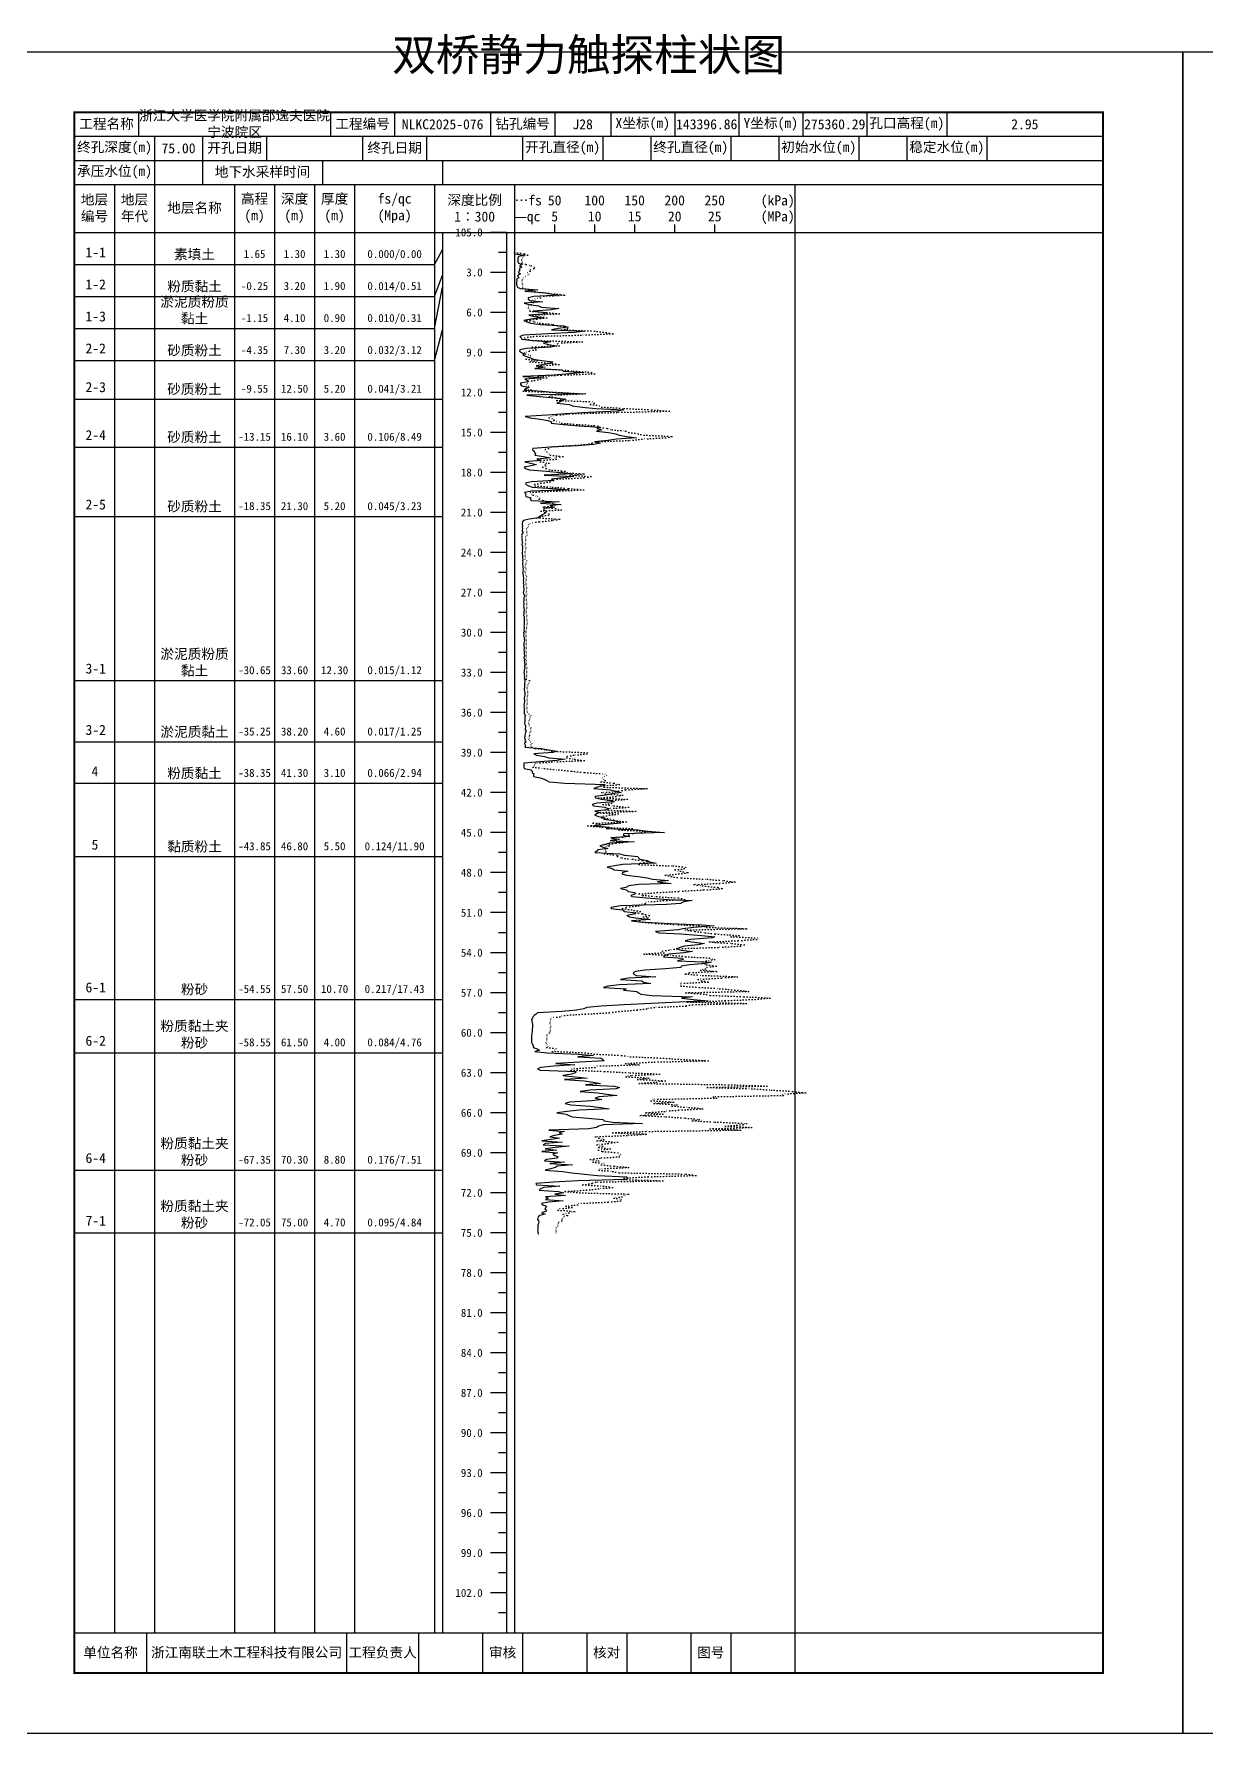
# Model space of a CAD drawing. Extents: x 297 to 65340, y 0 to 425.
# Drawn here: x 8325.9 to 8618.8, y 0 to 424.6 of the extents above; entities that cross this region are included whole.
import ezdxf
from ezdxf.enums import TextEntityAlignment as Align

# ---------------------------------------------------------------- set-up
doc = ezdxf.new("R2010")
doc.units = 0
doc.linetypes.add('DOT', pattern=[6.35, 0, -6.35])
doc.layers.add('FRAME', color=7, linetype='CONTINUOUS')
doc.layers.add('STRATUM', color=7, linetype='CONTINUOUS')
doc.styles.add('ST', font='')
doc.styles.get('ST').set_extended_font_data('SimSun')

msp = doc.modelspace()

# ---------------------------------------------------------------- linework, layer by layer
at = {"layer": 'FRAME', "color": 245, "linetype": 'Continuous'}
for points in [[(8316, 0), (8613, 0), (8613, 420), (8316, 420)], [(8613, 0), (8910, 0), (8910, 420), (8613, 420)]]:
    msp.add_lwpolyline(points, close=True, dxfattribs=at)
at = {"layer": 'FRAME', "linetype": 'Continuous', "const_width": 0.5}
msp.add_lwpolyline([(8336, 15), (8593, 15), (8593, 405), (8336, 405)], close=True, dxfattribs=at)
at = {"layer": 'FRAME', "color": 0, "linetype": 'Continuous'}
for points in [[(8352, 405), (8352, 399)], [(8400, 405), (8400, 399)], [(8416, 405), (8416, 399)], [(8440, 405), (8440, 399)], [(8456, 405), (8456, 399)], [(8470, 405), (8470, 399)], [(8486, 405), (8486, 399)], [(8502, 405), (8502, 399)], [(8518, 405), (8518, 399)], [(8534, 405), (8534, 399)], [(8554, 405), (8554, 399)], [(8593, 405), (8593, 399)], [(8336, 399), (8593, 399)], [(8356, 399), (8356, 393)], [(8368, 399), (8368, 393)], [(8384, 399), (8384, 393)], [(8408, 399), (8408, 393)], [(8424, 399), (8424, 393)], [(8448, 399), (8448, 393)], [(8468, 399), (8468, 393)], [(8480, 399), (8480, 393)], [(8500, 399), (8500, 393)], [(8512, 399), (8512, 393)], [(8532, 399), (8532, 393)], [(8544, 399), (8544, 393)], [(8564, 399), (8564, 393)], [(8593, 399), (8593, 393)], [(8336, 393), (8593, 393)], [(8356, 393), (8356, 387)], [(8368, 393), (8368, 387)], [(8398, 393), (8398, 387)], [(8428, 393), (8428, 387)], [(8336, 387), (8593, 387)], [(8346, 387), (8346, 25)], [(8356, 387), (8356, 25)], [(8376, 387), (8376, 25)], [(8386, 387), (8386, 25)], [(8396, 387), (8396, 25)], [(8406, 387), (8406, 25)], [(8426, 387), (8426, 25)], [(8446, 387), (8446, 25)], [(8516, 387), (8516, 25)], [(8336, 375), (8593, 375)], [(8428, 375), (8428, 25)], [(8444, 375), (8444, 25)], [(8456, 375), (8456, 377)], [(8466, 375), (8466, 377)], [(8476, 375), (8476, 377)], [(8486, 375), (8486, 377)], [(8496, 375), (8496, 377)], [(8336, 25), (8593, 25)], [(8354, 25), (8354, 15)], [(8404, 25), (8404, 15)], [(8422, 25), (8422, 15)], [(8438, 25), (8438, 15)], [(8448, 25), (8448, 15)], [(8464, 25), (8464, 15)], [(8474, 25), (8474, 15)], [(8490, 25), (8490, 15)], [(8500, 25), (8500, 15)], [(8516, 25), (8516, 15)]]:
    msp.add_lwpolyline(points, dxfattribs=at)
at = {"layer": 'STRATUM', "linetype": 'Continuous'}
for points in [[(8444, 375), (8440, 375)], [(8446, 374.33), (8446, 374), (8446, 373.67), (8446, 373.33), (8446, 373), (8446, 372.67), (8446, 372.33), (8446, 372), (8446, 371.67), (8446, 371.33), (8446, 371), (8446, 370.67), (8446, 370.33), (8446, 370), (8446, 369.67), (8448.62, 369.33), (8446.94, 369), (8446.8, 368.67), (8446.78, 368.33), (8446.8, 368), (8446.82, 367.67), (8446.98, 367.33), (8447.86, 367), (8447.2, 366.67), (8447.8, 366.33), (8447.12, 366), (8447.3, 365.67), (8447.06, 365.33), (8446.92, 365), (8447.42, 364.67), (8446.8, 364.33), (8446.8, 364), (8447.04, 363.67), (8446.48, 363.33), (8446.54, 363), (8446.48, 362.67), (8446.5, 362.33), (8446.5, 362), (8446.56, 361.67), (8446.7, 361.33), (8447.36, 361), (8451.8, 360.67), (8448.56, 360.33), (8453.04, 360), (8455, 359.67), (8457.1, 359.33), (8450.78, 359), (8449.36, 358.67), (8449.34, 358.33), (8449.9, 358), (8452.98, 357.67), (8448.4, 357.33), (8449.52, 357), (8451.92, 356.67), (8452.66, 356.33), (8457.08, 356), (8455.2, 355.67), (8450.6, 355.33), (8453.94, 355), (8454.08, 354.67), (8449.58, 354.33), (8450.92, 354), (8452.98, 353.67), (8450.06, 353.33), (8448.32, 353), (8449.06, 352.67), (8450.04, 352.33), (8452.48, 352), (8458.32, 351.67), (8459.34, 351.33), (8456.88, 351), (8455.2, 350.67), (8463.58, 350.33), (8460.84, 350), (8454.32, 349.67), (8448.22, 349.33), (8447.32, 349), (8447.62, 348.67), (8447.8, 348.33), (8450.62, 348), (8455.04, 347.67), (8453.18, 347.33), (8454.5, 347), (8456.34, 346.67), (8455.08, 346.33), (8448.98, 346), (8447.26, 345.67), (8447.2, 345.33), (8447.72, 345), (8448.46, 344.67), (8448.02, 344.33), (8448.96, 344), (8449.94, 343.67), (8450.7, 343.33), (8452.76, 343), (8455.58, 342.67), (8454.98, 342.33), (8453.36, 342), (8451.36, 341.67), (8453.6, 341.33), (8451.22, 341), (8457.82, 340.67), (8458.1, 340.33), (8463.28, 340), (8459.78, 339.67), (8455.72, 339.33), (8448.08, 339), (8453.34, 338.67), (8448.54, 338.33), (8449.24, 338), (8449.4, 337.67), (8447.46, 337.33), (8447.48, 337), (8447.68, 336.67), (8449.46, 336.33), (8448.92, 336), (8448.34, 335.67), (8452.86, 335.33), (8456.24, 335), (8463.76, 334.67), (8449.04, 334.33), (8452.1, 334), (8456, 333.67), (8458.82, 333.33), (8457.96, 333), (8457.34, 332.67), (8456.5, 332.33), (8459.68, 332), (8460.44, 331.67), (8462.9, 331.33), (8466.3, 331), (8473.26, 330.67), (8471.84, 330.33), (8464.36, 330), (8458.64, 329.67), (8454.14, 329.33), (8448.62, 329), (8449.9, 328.67), (8452.4, 328.33), (8454.26, 328), (8455.2, 327.67), (8455.14, 327.33), (8458.2, 327), (8462.16, 326.67), (8467.38, 326.33), (8466.5, 326), (8467.76, 325.67), (8466.48, 325.33), (8469.42, 325), (8471.3, 324.67), (8472.1, 324.33), (8474.02, 324), (8476.46, 323.67), (8471.42, 323.33), (8469.26, 323), (8465.96, 322.67), (8467.46, 322.33), (8465.7, 322), (8461.68, 321.67), (8455, 321.33), (8450.58, 321), (8450.44, 320.67), (8450.84, 320.33), (8451, 320), (8451.22, 319.67), (8451.02, 319.33), (8453.2, 319), (8454.92, 318.67), (8451.54, 318.33), (8452.62, 318), (8448.54, 317.67), (8449.94, 317.33), (8451.42, 317), (8450.1, 316.67), (8448.34, 316.33), (8448.62, 316), (8449.72, 315.67), (8454, 315.33), (8457.4, 315), (8460.5, 314.67), (8453.4, 314.33), (8460.78, 314), (8457.92, 313.67), (8455.18, 313.33), (8455.74, 313), (8450.22, 312.67), (8448.68, 312.33), (8448.84, 312), (8449.5, 311.67), (8450.34, 311.33), (8455.56, 311), (8459.56, 310.67), (8450.2, 310.33), (8448.44, 310), (8448.76, 309.67), (8448.7, 309.33), (8448.78, 309), (8450.08, 308.67), (8449.86, 308.33), (8450.16, 308), (8457.12, 307.67), (8452.42, 307.33), (8457.62, 307), (8454.82, 306.67), (8455.94, 306.33), (8453.4, 306), (8453.2, 305.67), (8453.98, 305.33), (8453.78, 305), (8453.4, 304.67), (8452.8, 304.33), (8452.38, 304), (8451.96, 303.67), (8449.62, 303.33), (8448.2, 303), (8448, 302.67), (8447.9, 302.33), (8447.9, 302), (8447.96, 301.67), (8447.86, 301.33), (8447.98, 301), (8447.84, 300.67), (8447.84, 300.33), (8448.12, 300), (8447.84, 299.67), (8447.74, 299.33), (8447.84, 299), (8447.74, 298.67), (8447.84, 298.33), (8447.82, 298), (8447.92, 297.67), (8447.9, 297.33), (8447.78, 297), (8448, 296.67), (8447.92, 296.33), (8447.92, 296), (8447.9, 295.67), (8447.96, 295.33), (8447.86, 295), (8447.88, 294.67), (8447.94, 294.33), (8447.94, 294), (8447.96, 293.67), (8448.04, 293.33), (8447.94, 293), (8448.02, 292.67), (8447.92, 292.33), (8447.94, 292), (8448.04, 291.67), (8448.02, 291.33), (8448.12, 291), (8448.04, 290.67), (8448.14, 290.33), (8447.92, 290), (8448.02, 289.67), (8448.1, 289.33), (8448.12, 289), (8448.18, 288.67), (8448.24, 288.33), (8448.1, 288), (8448.18, 287.67), (8448.14, 287.33), (8448.26, 287), (8448.22, 286.67), (8448.2, 286.33), (8448.26, 286), (8448.26, 285.67), (8448.2, 285.33), (8448.16, 285), (8448.22, 284.67), (8448.52, 284.33), (8448.34, 284), (8448.28, 283.67), (8448.28, 283.33), (8448.28, 283), (8448.24, 282.67), (8448.32, 282.33), (8448.28, 282), (8448.22, 281.67), (8448.32, 281.33), (8448.32, 281), (8448.44, 280.67), (8448.28, 280.33), (8448.3, 280), (8448.28, 279.67), (8448.24, 279.33), (8448.4, 279), (8448.4, 278.67), (8448.36, 278.33), (8448.38, 278), (8448.4, 277.67), (8448.34, 277.33), (8448.34, 277), (8448.28, 276.67), (8448.4, 276.33), (8448.38, 276), (8448.28, 275.67), (8448.42, 275.33), (8448.24, 275), (8448.28, 274.67), (8448.22, 274.33), (8448.28, 274), (8448.4, 273.67), (8448.4, 273.33), (8448.42, 273), (8448.34, 272.67), (8448.32, 272.33), (8448.32, 272), (8448.3, 271.67), (8448.4, 271.33), (8448.34, 271), (8448.3, 270.67), (8448.34, 270.33), (8448.34, 270), (8448.4, 269.67), (8448.46, 269.33), (8448.36, 269), (8448.28, 268.67), (8448.46, 268.33), (8448.36, 268), (8448.46, 267.67), (8448.46, 267.33), (8448.52, 267), (8448.48, 266.67), (8448.46, 266.33), (8448.52, 266), (8448.4, 265.67), (8448.4, 265.33), (8448.32, 265), (8448.42, 264.67), (8448.38, 264.33), (8448.42, 264), (8448.4, 263.67), (8448.46, 263.33), (8448.58, 263), (8448.54, 262.67), (8448.46, 262.33), (8448.5, 262), (8448.46, 261.67), (8448.42, 261.33), (8448.38, 261), (8448.4, 260.67), (8448.46, 260.33), (8448.54, 260), (8448.52, 259.67), (8448.52, 259.33), (8448.46, 259), (8448.4, 258.67), (8448.4, 258.33), (8448.42, 258), (8448.44, 257.67), (8448.36, 257.33), (8448.28, 257), (8448.34, 256.67), (8448.28, 256.33), (8448.42, 256), (8448.4, 255.67), (8448.4, 255.33), (8448.34, 255), (8448.4, 254.67), (8448.72, 254.33), (8448.56, 254), (8448.56, 253.67), (8448.54, 253.33), (8448.56, 253), (8448.52, 252.67), (8448.42, 252.33), (8448.52, 252), (8448.74, 251.67), (8448.74, 251.33), (8448.64, 251), (8448.6, 250.67), (8448.88, 250.33), (8448.72, 250), (8448.66, 249.67), (8448.52, 249.33), (8448.52, 249), (8448.44, 248.67), (8448.6, 248.33), (8448.52, 248), (8448.84, 247.67), (8448.5, 247.33), (8448.52, 247), (8448.74, 246.67), (8448.54, 246.33), (8452.66, 246), (8454.54, 245.67), (8456.42, 245.33), (8455.54, 245), (8450.78, 244.67), (8451.44, 244.33), (8453.5, 244), (8454.58, 243.67), (8458.62, 243.33), (8456.52, 243), (8452.28, 242.67), (8448.28, 242.33), (8448.28, 242), (8448.28, 241.67), (8448.32, 241.33), (8448.34, 241), (8450.06, 240.67), (8450.36, 240.33), (8450.38, 240), (8450.78, 239.67), (8450.7, 239.33), (8450.7, 239), (8452.38, 238.67), (8453.34, 238.33), (8454.06, 238), (8454.6, 237.67), (8458.54, 237.33), (8468.58, 237), (8468.22, 236.67), (8466.72, 236.33), (8465.78, 236), (8469.94, 235.67), (8471.38, 235.33), (8472.66, 235), (8470.38, 234.67), (8468.7, 234.33), (8466, 234), (8466.18, 233.67), (8467.7, 233.33), (8470.1, 233), (8470.86, 232.67), (8466.52, 232.33), (8465.34, 232), (8465.68, 231.67), (8468.56, 231.33), (8469.32, 231), (8469.16, 230.67), (8466.02, 230.33), (8467.32, 230), (8466.48, 229.67), (8466, 229.33), (8466.94, 229), (8468.64, 228.67), (8468.24, 228.33), (8470.84, 228), (8472.26, 227.67), (8472.54, 227.33), (8468.96, 227), (8465.74, 226.67), (8469.7, 226.33), (8468.9, 226), (8476.82, 225.67), (8479.22, 225.33), (8483.44, 225), (8473.3, 224.67), (8473.1, 224.33), (8474.76, 224), (8470, 223.67), (8471.74, 223.33), (8470.1, 223), (8475.9, 222.67), (8469.68, 222.33), (8468.52, 222), (8467.28, 221.67), (8468, 221.33), (8469.32, 221), (8466.8, 220.67), (8466.56, 220.33), (8466.04, 220), (8472.22, 219.67), (8473.48, 219.33), (8476.76, 219), (8476.92, 218.67), (8477.28, 218.33), (8479.22, 218), (8479.74, 217.67), (8481.34, 217.33), (8473.02, 217), (8470.94, 216.67), (8469.12, 216.33), (8470.4, 216), (8470.86, 215.67), (8474.28, 215.33), (8473.04, 215), (8472.76, 214.67), (8473.94, 214.33), (8476.9, 214), (8479.1, 213.67), (8480.46, 213.33), (8484.42, 213), (8481.66, 212.67), (8485.1, 212.33), (8476.96, 212), (8474.54, 211.67), (8473.78, 211.33), (8472.48, 211), (8473.98, 210.67), (8474.4, 210.33), (8476.02, 210), (8476.2, 209.67), (8475.02, 209.33), (8475.28, 209), (8478.92, 208.67), (8484.4, 208.33), (8490.4, 208), (8488.24, 207.67), (8487.42, 207.33), (8483.92, 207), (8472.46, 206.67), (8470.1, 206.33), (8470.04, 206), (8473, 205.67), (8473.4, 205.33), (8475.64, 205), (8476.18, 204.67), (8474.04, 204.33), (8474.72, 204), (8476.24, 203.67), (8479.88, 203.33), (8475.18, 203), (8477.24, 202.67), (8484.84, 202.33), (8492.82, 202), (8495.86, 201.67), (8490.74, 201.33), (8488.02, 201), (8486.94, 200.67), (8481.16, 200.33), (8482.02, 200), (8487.64, 199.67), (8492.72, 199.33), (8496.02, 199), (8495.4, 198.67), (8489.94, 198.33), (8488.62, 198), (8490.3, 197.67), (8493.44, 197.33), (8491.74, 197), (8488.48, 196.67), (8487.36, 196.33), (8486.48, 196), (8487.64, 195.67), (8490.42, 195.33), (8488.24, 195), (8484.52, 194.67), (8483.46, 194.33), (8483.22, 194), (8487.92, 193.67), (8488.12, 193.33), (8486.66, 193), (8495.18, 192.67), (8493.72, 192.33), (8489.68, 192), (8487.64, 191.67), (8487.54, 191.33), (8483.68, 191), (8478.5, 190.67), (8476.16, 190.33), (8475.64, 190), (8475.78, 189.67), (8476.38, 189.33), (8481.26, 189), (8474.34, 188.67), (8472.44, 188.33), (8477.78, 188), (8478.22, 187.67), (8480.02, 187.33), (8472.24, 187), (8469.32, 186.67), (8468.18, 186.33), (8473.9, 186), (8473.24, 185.67), (8476.56, 185.33), (8476.92, 185), (8477.52, 184.67), (8480.34, 184.33), (8490.44, 184), (8487.7, 183.67), (8490.66, 183.33), (8494.36, 183), (8487.08, 182.67), (8480.14, 182.33), (8473.4, 182), (8467.6, 181.67), (8464.04, 181.33), (8463.32, 181), (8461.44, 180.67), (8457.82, 180.33), (8451.68, 180), (8451.34, 179.67), (8450.86, 179.33), (8450.56, 179), (8450.5, 178.67), (8450.22, 178.33), (8450.28, 178), (8450.32, 177.67), (8450.48, 177.33), (8450.48, 177), (8450.5, 176.67), (8450.44, 176.33), (8450.38, 176), (8450.36, 175.67), (8450.36, 175.33), (8450.3, 175), (8450.26, 174.67), (8450.22, 174.33), (8450.18, 174), (8450.22, 173.67), (8450.18, 173.33), (8450.22, 173), (8450.22, 172.67), (8450.34, 172.33), (8450.46, 172), (8450.7, 171.67), (8450.64, 171.33), (8451.64, 171), (8452.22, 170.67), (8451.04, 170.33), (8454.1, 170), (8461.92, 169.67), (8465.72, 169.33), (8461.78, 169), (8467.66, 168.67), (8468.02, 168.33), (8468.36, 168), (8462.26, 167.67), (8456.26, 167.33), (8461, 167), (8455.82, 166.67), (8452.58, 166.33), (8451.74, 166), (8452.4, 165.67), (8461.38, 165.33), (8461.12, 165), (8460.22, 164.67), (8458.04, 164.33), (8461.12, 164), (8464.12, 163.67), (8458.44, 163.33), (8463.34, 163), (8465.64, 162.67), (8467.42, 162.33), (8463.74, 162), (8470.94, 161.67), (8472.22, 161.33), (8471.4, 161), (8464.84, 160.67), (8462.4, 160.33), (8466.74, 160), (8469.04, 159.67), (8471.64, 159.33), (8467.06, 159), (8466.12, 158.67), (8467.78, 158.33), (8465.36, 158), (8459.68, 157.67), (8458.6, 157.33), (8460.04, 157), (8464.86, 156.67), (8467.56, 156.33), (8469.58, 156), (8462.12, 155.67), (8459.16, 155.33), (8456.52, 155), (8458.88, 154.67), (8459.56, 154.33), (8460.38, 154), (8464.26, 153.67), (8468.02, 153.33), (8468.34, 153), (8470.46, 152.67), (8477.92, 152.33), (8468.22, 152), (8466.92, 151.67), (8466.46, 151.33), (8464.54, 151), (8454.58, 150.67), (8458.44, 150.33), (8457.12, 150), (8457.86, 149.67), (8455.92, 149.33), (8454.78, 149), (8457.22, 148.67), (8455.1, 148.33), (8452.82, 148), (8457.9, 147.67), (8453.72, 147.33), (8453.12, 147), (8459.66, 146.67), (8456.2, 146.33), (8453.64, 146), (8456.58, 145.67), (8452.78, 145.33), (8456.74, 145), (8455.58, 144.67), (8456.04, 144.33), (8456.88, 144), (8456.52, 143.67), (8453.94, 143.33), (8453.5, 143), (8458.44, 142.67), (8454.76, 142.33), (8460.48, 142), (8456.62, 141.67), (8456.24, 141.33), (8454.98, 141), (8453.64, 140.67), (8458.02, 140.33), (8460.3, 140), (8463.42, 139.67), (8466.7, 139.33), (8473.92, 139), (8474.34, 138.67), (8473.84, 138.33), (8461.8, 138), (8455.72, 137.67), (8451.26, 137.33), (8451.46, 137), (8457.3, 136.67), (8453.28, 136.33), (8452.46, 136), (8452.14, 135.67), (8456.98, 135.33), (8458.28, 135), (8456, 134.67), (8458.72, 134.33), (8453.72, 134), (8454.36, 133.67), (8453.72, 133.33), (8458.12, 133), (8454.42, 132.67), (8452.74, 132.33), (8452.94, 132), (8453.94, 131.67), (8453.76, 131.33), (8453.56, 131), (8453.98, 130.67), (8453.68, 130.33), (8452.74, 130), (8453.62, 129.67), (8452.3, 129.33), (8451.88, 129), (8451.8, 128.67), (8451.74, 128.33), (8451.92, 128), (8452.04, 127.67), (8451.96, 127.33), (8451.82, 127), (8451.82, 126.67), (8451.8, 126.33), (8451.8, 126), (8451.74, 125.67), (8451.76, 125.33), (8451.8, 125), (8451.94, 124.67)], [(8426, 367), (8428, 370.67)], [(8444, 370), (8442, 370)], [(8336, 367), (8346, 367)], [(8346, 367), (8356, 367)], [(8356, 367), (8376, 367)], [(8376, 367), (8386, 367)], [(8386, 367), (8396, 367)], [(8396, 367), (8406, 367)], [(8406, 367), (8426, 367)], [(8426, 359), (8428, 364.33)], [(8426, 351), (8428, 361.33)], [(8444, 365), (8440, 365)], [(8336, 359), (8346, 359)], [(8346, 359), (8356, 359)], [(8356, 359), (8376, 359)], [(8376, 359), (8386, 359)], [(8386, 359), (8396, 359)], [(8396, 359), (8406, 359)], [(8406, 359), (8426, 359)], [(8444, 360), (8442, 360)], [(8444, 355), (8440, 355)], [(8336, 351), (8346, 351)], [(8346, 351), (8356, 351)], [(8356, 351), (8376, 351)], [(8376, 351), (8386, 351)], [(8386, 351), (8396, 351)], [(8396, 351), (8406, 351)], [(8406, 351), (8426, 351)], [(8426, 343), (8428, 350.67)], [(8444, 350), (8442, 350)], [(8444, 345), (8440, 345)], [(8336, 343), (8346, 343)], [(8346, 343), (8356, 343)], [(8356, 343), (8376, 343)], [(8376, 343), (8386, 343)], [(8386, 343), (8396, 343)], [(8396, 343), (8406, 343)], [(8406, 343), (8426, 343)], [(8444, 340), (8442, 340)], [(8336, 333.33), (8346, 333.33)], [(8346, 333.33), (8356, 333.33)], [(8356, 333.33), (8376, 333.33)], [(8376, 333.33), (8386, 333.33)], [(8386, 333.33), (8396, 333.33)], [(8396, 333.33), (8406, 333.33)], [(8406, 333.33), (8426, 333.33)], [(8426, 333.33), (8428, 333.33)], [(8444, 335), (8440, 335)], [(8444, 330), (8442, 330)], [(8444, 325), (8440, 325)], [(8336, 321.33), (8346, 321.33)], [(8346, 321.33), (8356, 321.33)], [(8356, 321.33), (8376, 321.33)], [(8376, 321.33), (8386, 321.33)], [(8386, 321.33), (8396, 321.33)], [(8396, 321.33), (8406, 321.33)], [(8406, 321.33), (8426, 321.33)], [(8426, 321.33), (8428, 321.33)], [(8444, 320), (8442, 320)], [(8444, 315), (8440, 315)], [(8444, 310), (8442, 310)], [(8336, 304), (8346, 304)], [(8346, 304), (8356, 304)], [(8356, 304), (8376, 304)], [(8376, 304), (8386, 304)], [(8386, 304), (8396, 304)], [(8396, 304), (8406, 304)], [(8406, 304), (8426, 304)], [(8426, 304), (8428, 304)], [(8444, 305), (8440, 305)], [(8444, 300), (8442, 300)], [(8444, 295), (8440, 295)], [(8444, 290), (8442, 290)], [(8444, 285), (8440, 285)], [(8444, 280), (8442, 280)], [(8444, 275), (8440, 275)], [(8444, 270), (8442, 270)], [(8444, 265), (8440, 265)], [(8336, 263), (8346, 263)], [(8346, 263), (8356, 263)], [(8356, 263), (8376, 263)], [(8376, 263), (8386, 263)], [(8386, 263), (8396, 263)], [(8396, 263), (8406, 263)], [(8406, 263), (8426, 263)], [(8426, 263), (8428, 263)], [(8444, 260), (8442, 260)], [(8444, 255), (8440, 255)], [(8336, 247.67), (8346, 247.67)], [(8346, 247.67), (8356, 247.67)], [(8356, 247.67), (8376, 247.67)], [(8376, 247.67), (8386, 247.67)], [(8386, 247.67), (8396, 247.67)], [(8396, 247.67), (8406, 247.67)], [(8406, 247.67), (8426, 247.67)], [(8426, 247.67), (8428, 247.67)], [(8444, 250), (8442, 250)], [(8444, 245), (8440, 245)], [(8444, 240), (8442, 240)], [(8336, 237.33), (8346, 237.33)], [(8346, 237.33), (8356, 237.33)], [(8356, 237.33), (8376, 237.33)], [(8376, 237.33), (8386, 237.33)], [(8386, 237.33), (8396, 237.33)], [(8396, 237.33), (8406, 237.33)], [(8406, 237.33), (8426, 237.33)], [(8426, 237.33), (8428, 237.33)], [(8444, 235), (8440, 235)], [(8444, 230), (8442, 230)], [(8444, 225), (8440, 225)], [(8336, 219), (8346, 219)], [(8346, 219), (8356, 219)], [(8356, 219), (8376, 219)], [(8376, 219), (8386, 219)], [(8386, 219), (8396, 219)], [(8396, 219), (8406, 219)], [(8406, 219), (8426, 219)], [(8426, 219), (8428, 219)], [(8444, 220), (8442, 220)], [(8444, 215), (8440, 215)], [(8444, 210), (8442, 210)], [(8444, 205), (8440, 205)], [(8444, 200), (8442, 200)], [(8444, 195), (8440, 195)], [(8444, 190), (8442, 190)], [(8336, 183.33), (8346, 183.33)], [(8346, 183.33), (8356, 183.33)], [(8356, 183.33), (8376, 183.33)], [(8376, 183.33), (8386, 183.33)], [(8386, 183.33), (8396, 183.33)], [(8396, 183.33), (8406, 183.33)], [(8406, 183.33), (8426, 183.33)], [(8426, 183.33), (8428, 183.33)], [(8444, 185), (8440, 185)], [(8444, 180), (8442, 180)], [(8444, 175), (8440, 175)], [(8336, 170), (8346, 170)], [(8346, 170), (8356, 170)], [(8356, 170), (8376, 170)], [(8376, 170), (8386, 170)], [(8386, 170), (8396, 170)], [(8396, 170), (8406, 170)], [(8406, 170), (8426, 170)], [(8426, 170), (8428, 170)], [(8444, 170), (8442, 170)], [(8444, 165), (8440, 165)], [(8444, 160), (8442, 160)], [(8444, 155), (8440, 155)], [(8444, 150), (8442, 150)], [(8444, 145), (8440, 145)], [(8336, 140.67), (8346, 140.67)], [(8346, 140.67), (8356, 140.67)], [(8356, 140.67), (8376, 140.67)], [(8376, 140.67), (8386, 140.67)], [(8386, 140.67), (8396, 140.67)], [(8396, 140.67), (8406, 140.67)], [(8406, 140.67), (8426, 140.67)], [(8426, 140.67), (8428, 140.67)], [(8444, 140), (8442, 140)], [(8444, 135), (8440, 135)], [(8444, 130), (8442, 130)], [(8336, 125), (8346, 125)], [(8346, 125), (8356, 125)], [(8356, 125), (8376, 125)], [(8376, 125), (8386, 125)], [(8386, 125), (8396, 125)], [(8396, 125), (8406, 125)], [(8406, 125), (8426, 125)], [(8426, 125), (8428, 125)], [(8444, 125), (8440, 125)], [(8444, 120), (8442, 120)], [(8444, 115), (8440, 115)], [(8444, 110), (8442, 110)], [(8444, 105), (8440, 105)], [(8444, 100), (8442, 100)], [(8444, 95), (8440, 95)], [(8444, 90), (8442, 90)], [(8444, 85), (8440, 85)], [(8444, 80), (8442, 80)], [(8444, 75), (8440, 75)], [(8444, 70), (8442, 70)], [(8444, 65), (8440, 65)], [(8444, 60), (8442, 60)], [(8444, 55), (8440, 55)], [(8444, 50), (8442, 50)], [(8444, 45), (8440, 45)], [(8444, 40), (8442, 40)], [(8444, 35), (8440, 35)], [(8444, 30), (8442, 30)]]:
    msp.add_lwpolyline(points, dxfattribs=at)
at = {"layer": 'STRATUM', "linetype": 'DOT', "ltscale": 0.1}
msp.add_lwpolyline([(8446, 374.33), (8446, 374), (8446, 373.67), (8446, 373.33), (8446, 373), (8446, 372.67), (8446, 372.33), (8446, 372), (8446, 371.67), (8446, 371.33), (8446, 371), (8446, 370.67), (8446, 370.33), (8446, 370), (8448.5, 369.67), (8449.24, 369.33), (8448.06, 369), (8448, 368.67), (8447.74, 368.33), (8447.68, 368), (8447.96, 367.67), (8447.8, 367.33), (8448.9, 367), (8450.1, 366.67), (8451.02, 366.33), (8450.78, 366), (8449.8, 365.67), (8449.84, 365.33), (8449.18, 365), (8449.66, 364.67), (8449.4, 364.33), (8448.8, 364), (8448.16, 363.67), (8447.88, 363.33), (8447.8, 363), (8447.78, 362.67), (8447.86, 362.33), (8447.94, 362), (8447.92, 361.67), (8447.96, 361.33), (8448, 361), (8451.04, 360.67), (8450.28, 360.33), (8452.26, 360), (8455.92, 359.67), (8458.44, 359.33), (8452.04, 359), (8452.46, 358.67), (8451.12, 358.33), (8450.66, 358), (8450.12, 357.67), (8450.7, 357.33), (8450.16, 357), (8449.48, 356.67), (8449.42, 356.33), (8449.34, 356), (8449.68, 355.67), (8449.84, 355.33), (8453.34, 355), (8457.16, 354.67), (8449.86, 354.33), (8451.72, 354), (8453.94, 353.67), (8451.42, 353.33), (8449.08, 353), (8450.92, 352.67), (8452.3, 352.33), (8455.6, 352), (8456.72, 351.67), (8458.44, 351.33), (8459.24, 351), (8457.68, 350.67), (8465.92, 350.33), (8468.88, 350), (8470.5, 349.67), (8462.58, 349.33), (8450.74, 349), (8448.48, 348.67), (8448.7, 348.33), (8450.52, 348), (8462.9, 347.67), (8456.6, 347.33), (8456.62, 347), (8457.16, 346.67), (8450.36, 346.33), (8451.14, 346), (8451.32, 345.67), (8449.64, 345.33), (8448.48, 345), (8448.68, 344.67), (8449.9, 344.33), (8450, 344), (8449.38, 343.67), (8448.86, 343.33), (8451.6, 343), (8449.84, 342.67), (8454.76, 342.33), (8457.04, 342), (8452.72, 341.67), (8452.04, 341.33), (8451.22, 341), (8457.22, 340.67), (8460.74, 340.33), (8465.22, 340), (8465.98, 339.67), (8457.5, 339.33), (8451.84, 339), (8453.92, 338.67), (8452.5, 338.33), (8451, 338), (8449.26, 337.67), (8449.18, 337.33), (8448.86, 337), (8449.42, 336.67), (8449.46, 336.33), (8448.76, 336), (8450.08, 335.67), (8448.18, 335.33), (8457.04, 335), (8462.8, 334.67), (8455.08, 334.33), (8454.68, 334), (8456.48, 333.67), (8458.24, 333.33), (8456.56, 333), (8465.4, 332.67), (8465.84, 332.33), (8464.98, 332), (8467.18, 331.67), (8467.8, 331.33), (8473.4, 331), (8480.28, 330.67), (8484.58, 330.33), (8471.54, 330), (8459.66, 329.67), (8456.38, 329.33), (8455.14, 329), (8454.62, 328.67), (8455.86, 328.33), (8455.76, 328), (8457.14, 327.67), (8457.78, 327.33), (8461.5, 327), (8467.02, 326.67), (8466.66, 326.33), (8469.18, 326), (8470.36, 325.67), (8473.76, 325.33), (8474.54, 325), (8476.84, 324.67), (8478.34, 324.33), (8485.24, 324), (8483.66, 323.67), (8477.8, 323.33), (8474.48, 323), (8466.18, 322.67), (8465.3, 322.33), (8464.12, 322), (8458.84, 321.67), (8453.96, 321.33), (8454.44, 321), (8453.58, 320.67), (8454.04, 320.33), (8454.02, 320), (8454.6, 319.67), (8454.96, 319.33), (8458.02, 319), (8456.06, 318.67), (8456.34, 318.33), (8451.98, 318), (8452.46, 317.67), (8454.54, 317.33), (8453.56, 317), (8453.74, 316.67), (8453.04, 316.33), (8453.86, 316), (8454.68, 315.67), (8458.56, 315.33), (8456.96, 315), (8463.26, 314.67), (8459.9, 314.33), (8465, 314), (8463.24, 313.67), (8455.82, 313.33), (8455.72, 313), (8454.82, 312.67), (8452.54, 312.33), (8450.86, 312), (8451.16, 311.67), (8455.44, 311.33), (8459.52, 311), (8463.18, 310.67), (8455.8, 310.33), (8449.84, 310), (8450.2, 309.67), (8450.6, 309.33), (8451.74, 309), (8452.18, 308.67), (8452.16, 308.33), (8453.1, 308), (8454.96, 307.67), (8455.42, 307.33), (8455.58, 307), (8455.04, 306.67), (8453.22, 306.33), (8456.24, 306), (8457.66, 305.67), (8452.64, 305.33), (8453.74, 305), (8454.7, 304.67), (8454.44, 304.33), (8452.14, 304), (8451.66, 303.67), (8457.2, 303.33), (8455.26, 303), (8452.02, 302.67), (8449.88, 302.33), (8449.44, 302), (8449.44, 301.67), (8449.24, 301.33), (8449, 301), (8448.9, 300.67), (8449.04, 300.33), (8448.96, 300), (8449.04, 299.67), (8449.08, 299.33), (8448.76, 299), (8448.7, 298.67), (8448.76, 298.33), (8448.72, 298), (8448.7, 297.67), (8448.62, 297.33), (8448.78, 297), (8448.6, 296.67), (8448.8, 296.33), (8448.82, 296), (8448.78, 295.67), (8448.56, 295.33), (8448.54, 295), (8448.52, 294.67), (8448.52, 294.33), (8448.54, 294), (8448.62, 293.67), (8448.56, 293.33), (8449.1, 293), (8448.86, 292.67), (8448.8, 292.33), (8448.7, 292), (8448.62, 291.67), (8448.52, 291.33), (8448.76, 291), (8448.86, 290.67), (8448.58, 290.33), (8448.52, 290), (8448.66, 289.67), (8448.8, 289.33), (8448.98, 289), (8448.9, 288.67), (8448.86, 288.33), (8448.78, 288), (8448.72, 287.67), (8448.76, 287.33), (8448.78, 287), (8448.84, 286.67), (8448.92, 286.33), (8448.94, 286), (8448.92, 285.67), (8448.9, 285.33), (8448.8, 285), (8449.04, 284.67), (8448.92, 284.33), (8448.8, 284), (8448.9, 283.67), (8448.9, 283.33), (8448.88, 283), (8448.92, 282.67), (8448.94, 282.33), (8448.94, 282), (8449, 281.67), (8449.02, 281.33), (8449, 281), (8448.86, 280.67), (8448.9, 280.33), (8448.86, 280), (8448.86, 279.67), (8449.04, 279.33), (8449.02, 279), (8448.92, 278.67), (8448.92, 278.33), (8449.08, 278), (8449.14, 277.67), (8449.14, 277.33), (8449.08, 277), (8448.96, 276.67), (8449, 276.33), (8448.94, 276), (8448.86, 275.67), (8448.8, 275.33), (8448.76, 275), (8448.76, 274.67), (8448.76, 274.33), (8448.76, 274), (8448.76, 273.67), (8448.76, 273.33), (8448.92, 273), (8448.9, 272.67), (8448.9, 272.33), (8448.86, 272), (8448.82, 271.67), (8448.86, 271.33), (8448.88, 271), (8448.82, 270.67), (8448.78, 270.33), (8448.92, 270), (8448.9, 269.67), (8448.82, 269.33), (8448.8, 269), (8448.9, 268.67), (8448.72, 268.33), (8448.86, 268), (8448.9, 267.67), (8448.88, 267.33), (8448.86, 267), (8448.8, 266.67), (8449.02, 266.33), (8449, 266), (8448.98, 265.67), (8448.94, 265.33), (8448.94, 265), (8449, 264.67), (8448.94, 264.33), (8448.92, 264), (8448.94, 263.67), (8448.86, 263.33), (8449.8, 263), (8449.7, 262.67), (8449.54, 262.33), (8449.34, 262), (8449.28, 261.67), (8449.06, 261.33), (8449.04, 261), (8449.14, 260.67), (8449.22, 260.33), (8449.24, 260), (8449.24, 259.67), (8449.18, 259.33), (8449.22, 259), (8449.02, 258.67), (8449.04, 258.33), (8449.06, 258), (8449.2, 257.67), (8449.04, 257.33), (8449.08, 257), (8449, 256.67), (8449.02, 256.33), (8449.04, 256), (8449.04, 255.67), (8449.04, 255.33), (8449.14, 255), (8449.5, 254.67), (8450.08, 254.33), (8449.82, 254), (8449.8, 253.67), (8449.8, 253.33), (8449.56, 253), (8449.48, 252.67), (8449.46, 252.33), (8449.54, 252), (8449.66, 251.67), (8450.02, 251.33), (8449.98, 251), (8450.04, 250.67), (8449.98, 250.33), (8449.8, 250), (8449.74, 249.67), (8449.7, 249.33), (8449.66, 249), (8449.62, 248.67), (8449.5, 248.33), (8449.72, 248), (8449.98, 247.67), (8450.32, 247.33), (8450.08, 247), (8449.88, 246.67), (8450.28, 246.33), (8451.24, 246), (8453.92, 245.67), (8455.26, 245.33), (8464.14, 245), (8464.04, 244.67), (8460.74, 244.33), (8458.94, 244), (8459.04, 243.67), (8461.04, 243.33), (8463.34, 243), (8455.32, 242.67), (8451.18, 242.33), (8451.02, 242), (8450.94, 241.67), (8450.6, 241.33), (8453.5, 241), (8457.06, 240.67), (8460.26, 240.33), (8463.56, 240), (8468.52, 239.67), (8469.04, 239.33), (8468.46, 239), (8467.86, 238.67), (8468.2, 238.33), (8468.6, 238), (8467.62, 237.67), (8470.88, 237.33), (8472.12, 237), (8467.46, 236.67), (8468.44, 236.33), (8479.06, 236), (8473.58, 235.67), (8471.88, 235.33), (8467.8, 235), (8468.74, 234.67), (8472.92, 234.33), (8471.3, 234), (8466.94, 233.67), (8474.14, 233.33), (8469.28, 233), (8469.82, 232.67), (8470.22, 232.33), (8468.12, 232), (8470.86, 231.67), (8474.42, 231.33), (8469.54, 231), (8468.74, 230.67), (8476.24, 230.33), (8466.8, 230), (8471.88, 229.67), (8469.7, 229.33), (8467.84, 229), (8467.78, 228.67), (8470.7, 228.33), (8470.88, 228), (8473.84, 227.67), (8465.66, 227.33), (8468.12, 227), (8464.32, 226.67), (8468.74, 226.33), (8475.4, 226), (8472.12, 225.67), (8479.22, 225.33), (8477.7, 225), (8474.38, 224.67), (8474.52, 224.33), (8473.66, 224), (8471.56, 223.67), (8472.04, 223.33), (8470.06, 223), (8473.7, 222.67), (8471.2, 222.33), (8468.54, 222), (8469.6, 221.67), (8468.22, 221.33), (8468.64, 221), (8468.7, 220.67), (8468.7, 220.33), (8468.88, 220), (8468.46, 219.67), (8471.68, 219.33), (8471.68, 219), (8472.86, 218.67), (8475.5, 218.33), (8478.06, 218), (8479.02, 217.67), (8477.16, 217.33), (8477.14, 217), (8485.64, 216.67), (8488.82, 216.33), (8488.4, 216), (8486.08, 215.67), (8487.42, 215.33), (8489.26, 215), (8487.02, 214.67), (8483.72, 214.33), (8485.16, 214), (8487.82, 213.67), (8494.18, 213.33), (8498.36, 213), (8501.02, 212.67), (8497.16, 212.33), (8490.88, 212), (8492.98, 211.67), (8496.86, 211.33), (8497.88, 211), (8493.14, 210.67), (8486.86, 210.33), (8481.62, 210), (8477.12, 209.67), (8478.08, 209.33), (8481.54, 209), (8486.94, 208.67), (8488.46, 208.33), (8483.14, 208), (8478.88, 207.67), (8478.58, 207.33), (8477.36, 207), (8476.98, 206.67), (8473.84, 206.33), (8472.96, 206), (8475.16, 205.67), (8477.4, 205.33), (8476.2, 205), (8478, 204.67), (8479.6, 204.33), (8478.16, 204), (8479.28, 203.67), (8478.26, 203.33), (8477.14, 203), (8477.34, 202.67), (8481.3, 202.33), (8486.94, 202), (8492.04, 201.67), (8494.02, 201.33), (8503.94, 201), (8488.68, 200.67), (8491.1, 200.33), (8493.68, 200), (8496.22, 199.67), (8502.04, 199.33), (8500.08, 199), (8506.74, 198.67), (8506.46, 198.33), (8501.76, 198), (8494.7, 197.67), (8500.36, 197.33), (8503.32, 197), (8502.4, 196.67), (8496.78, 196.33), (8486.56, 196), (8484.52, 195.67), (8482.78, 195.33), (8483.3, 195), (8478.34, 194.67), (8485.64, 194.33), (8488.78, 194), (8494.72, 193.67), (8495.96, 193.33), (8493.9, 193), (8493.02, 192.67), (8492.86, 192.33), (8494, 192), (8496.36, 191.67), (8494.04, 191.33), (8493.66, 191), (8492.52, 190.67), (8496.46, 190.33), (8489.6, 190), (8488.7, 189.67), (8493.02, 189.33), (8501.62, 189), (8497.58, 188.67), (8491.86, 188.33), (8492.7, 188), (8494.32, 187.67), (8487.36, 187.33), (8487.54, 187), (8487.58, 186.67), (8492.18, 186.33), (8497.28, 186), (8501.04, 185.67), (8504.4, 185.33), (8488.74, 185), (8493.26, 184.67), (8494.98, 184.33), (8503.36, 184), (8509.8, 183.67), (8506.08, 183.33), (8498.54, 183), (8489.26, 182.67), (8503.88, 182.33), (8490.44, 182), (8488.74, 181.67), (8480.86, 181.33), (8478.94, 181), (8476.52, 180.67), (8472, 180.33), (8469.58, 180), (8463.6, 179.67), (8458.42, 179.33), (8457.26, 179), (8455.1, 178.67), (8454.92, 178.33), (8454.84, 178), (8454.82, 177.67), (8454.82, 177.33), (8454.86, 177), (8455.04, 176.67), (8454.92, 176.33), (8454.86, 176), (8454.86, 175.67), (8454.82, 175.33), (8454.72, 175), (8454.06, 174.67), (8454.06, 174.33), (8454.06, 174), (8454.02, 173.67), (8453.98, 173.33), (8453.98, 173), (8453.82, 172.67), (8453.84, 172.33), (8454.04, 172), (8454.32, 171.67), (8454.06, 171.33), (8456.38, 171), (8455.96, 170.67), (8455.44, 170.33), (8463.66, 170), (8465.9, 169.67), (8472.82, 169.33), (8474.98, 169), (8482.46, 168.67), (8487.6, 168.33), (8494.38, 168), (8480.98, 167.67), (8473.78, 167.33), (8477.02, 167), (8466.66, 166.67), (8466.06, 166.33), (8460.34, 166), (8460.12, 165.67), (8468.56, 165.33), (8474.86, 165), (8482.18, 164.67), (8475.04, 164.33), (8473.88, 164), (8479.46, 163.67), (8476.82, 163.33), (8483.62, 163), (8481.48, 162.67), (8477.24, 162.33), (8499.52, 162), (8509.02, 161.67), (8494.22, 161.33), (8505.24, 161), (8510.16, 160.67), (8515.54, 160.33), (8518.72, 160), (8512.94, 159.67), (8513.14, 159.33), (8495.72, 159), (8496.48, 158.67), (8480.62, 158.33), (8480.12, 158), (8485.72, 157.67), (8480.86, 157.33), (8486.56, 157), (8485.36, 156.67), (8489.58, 156.33), (8492.98, 156), (8486.94, 155.67), (8483.48, 155.33), (8478.78, 155), (8483.04, 154.67), (8477.44, 154.33), (8483.88, 154), (8488.7, 153.67), (8492.1, 153.33), (8490.44, 153), (8496.08, 152.67), (8503.96, 152.33), (8503.02, 152), (8498.68, 151.67), (8505.18, 151.33), (8494.86, 151), (8502.48, 150.67), (8478.72, 150.33), (8470.54, 150), (8478.9, 149.67), (8474.02, 149.33), (8466.18, 149), (8467.06, 148.67), (8468.3, 148.33), (8466.66, 148), (8471.68, 147.67), (8469.32, 147.33), (8466.6, 147), (8467.96, 146.67), (8467.06, 146.33), (8469.88, 146), (8466.96, 145.67), (8468, 145.33), (8471.94, 145), (8472.54, 144.67), (8472.24, 144.33), (8472.16, 144), (8467.32, 143.67), (8464.92, 143.33), (8466.96, 143), (8465.58, 142.67), (8468.36, 142.33), (8467.74, 142), (8470.98, 141.67), (8474.46, 141.33), (8467.36, 141), (8467.1, 140.67), (8470.52, 140.33), (8472.24, 140), (8488.88, 139.67), (8491.28, 139.33), (8479.28, 139), (8473.34, 138.67), (8472.58, 138.33), (8483, 138), (8466.28, 137.67), (8465.28, 137.33), (8463.08, 137), (8468.18, 136.67), (8470.44, 136.33), (8466.94, 136), (8463.92, 135.67), (8458.6, 135.33), (8462.3, 135), (8474.42, 134.67), (8473.38, 134.33), (8472.82, 134), (8470.84, 133.67), (8472.68, 133.33), (8472.46, 133), (8469.28, 132.67), (8462.06, 132.33), (8461.72, 132), (8458.86, 131.67), (8460.3, 131.33), (8457.3, 131), (8456.9, 130.67), (8460.96, 130.33), (8459.58, 130), (8458.18, 129.67), (8459.24, 129.33), (8458.28, 129), (8457.9, 128.67), (8457.76, 128.33), (8457.8, 128), (8456.96, 127.67), (8456.9, 127.33), (8456.78, 127), (8456.76, 126.67), (8456.4, 126.33), (8456.28, 126), (8456.32, 125.67), (8456.32, 125.33), (8456.4, 125), (8456.4, 124.67)], dxfattribs=at)

# ---------------------------------------------------------------- texts
at = {"layer": 'FRAME', "style": 'ST'}
msp.add_text('双桥静力触探柱状图', height=8, dxfattribs=at).set_placement((8464.5, 413), align=Align.BOTTOM_CENTER)
for s, p in [('…fs', (8446, 383)), ('—qc', (8446, 379))]:
    msp.add_text(s, height=2.5, dxfattribs=at).set_placement(p, align=Align.MIDDLE_LEFT)
for s, p in [('50', (8456, 383)), ('100', (8466, 383)), ('150', (8476, 383)), ('200', (8486, 383)), ('250', (8496, 383)), ('5', (8456, 379)), ('10', (8466, 379)), ('15', (8476, 379)), ('20', (8486, 379)), ('25', (8496, 379))]:
    msp.add_text(s, height=2.5, dxfattribs=at).set_placement(p, align=Align.MIDDLE_CENTER)
for s, p in [('(kPa)', (8516, 383)), ('(MPa)', (8516, 379))]:
    msp.add_text(s, height=2.5, dxfattribs=at).set_placement(p, align=Align.MIDDLE_RIGHT)
at = {"layer": 'FRAME', "char_height": 2.5, "attachment_point": 5, "style": 'ST'}
for s, insert, width in [('工程名称', (8344, 402), 16), ('浙江大学医学院附属邵逸夫医院宁波院区', (8376, 402), 48), ('工程编号', (8408, 402), 16), ('钻孔编号', (8448, 402), 16), ('X坐标(m)', (8478, 402), 16), ('Y坐标(m)', (8510, 402), 16), ('孔口高程(m)', (8544, 402), 20), ('NLKC2025-076', (8428, 402), 24), ('J28', (8463, 402), 14), ('143396.86', (8494, 402), 16), ('275360.29', (8526, 402), 16), ('2.95', (8573.5, 402), 39), ('终孔深度(m)', (8346, 396), 20), ('75.00', (8362, 396), 12), ('开孔日期', (8376, 396), 16), ('终孔日期', (8416, 396), 16), ('开孔直径(m)', (8458, 396), 20), ('终孔直径(m)', (8490, 396), 20), ('初始水位(m)', (8522, 396), 20), ('稳定水位(m)', (8554, 396), 20), ('承压水位(m)', (8346, 390), 20), ('地下水采样时间', (8383, 390), 30), ('地层编号', (8341, 381), 10), ('地层年代', (8351, 381), 10), ('地层名称', (8366, 381), 20), ('高程\\P(m)', (8381, 381), 10), ('深度\\P(m)', (8391, 381), 10), ('厚度\\P(m)', (8401, 381), 10), ('fs/qc\\P(Mpa)', (8416, 381), 20), ('深度比例\\P1∶300', (8436, 381), 20), ('单位名称', (8345, 20), 18), ('浙江南联土木工程科技有限公司', (8379, 20), 50), ('工程负责人', (8413, 20), 18), ('审核', (8443, 20), 10), ('核对', (8469, 20), 10), ('图号', (8495, 20), 10)]:
    msp.add_mtext(s, dxfattribs=dict(at, insert=insert, width=width))
at = {"layer": 'STRATUM', "style": 'ST'}
for s, p in [('105.0', (8438, 375)), ('3.0', (8438, 365)), ('6.0', (8438, 355)), ('9.0', (8438, 345)), ('12.0', (8438, 335)), ('15.0', (8438, 325)), ('18.0', (8438, 315)), ('21.0', (8438, 305)), ('24.0', (8438, 295)), ('27.0', (8438, 285)), ('30.0', (8438, 275)), ('33.0', (8438, 265)), ('36.0', (8438, 255)), ('39.0', (8438, 245)), ('42.0', (8438, 235)), ('45.0', (8438, 225)), ('48.0', (8438, 215)), ('51.0', (8438, 205)), ('54.0', (8438, 195)), ('57.0', (8438, 185)), ('60.0', (8438, 175)), ('63.0', (8438, 165)), ('66.0', (8438, 155)), ('69.0', (8438, 145)), ('72.0', (8438, 135)), ('75.0', (8438, 125)), ('78.0', (8438, 115)), ('81.0', (8438, 105)), ('84.0', (8438, 95)), ('87.0', (8438, 85)), ('90.0', (8438, 75)), ('93.0', (8438, 65)), ('96.0', (8438, 55)), ('99.0', (8438, 45)), ('102.0', (8438, 35))]:
    msp.add_text(s, height=2, dxfattribs=at).set_placement(p, align=Align.MIDDLE_RIGHT)
for s, p in [('1-1', (8338.75, 370)), ('1-2', (8338.75, 362)), ('1-3', (8338.75, 354)), ('2-2', (8338.75, 346)), ('2-3', (8338.75, 336.33)), ('2-4', (8338.75, 324.33)), ('2-5', (8338.75, 307)), ('3-1', (8338.75, 266)), ('3-2', (8338.75, 250.67)), ('4', (8340.25, 240.33)), ('5', (8340.25, 222)), ('6-1', (8338.75, 186.33)), ('6-2', (8338.75, 173)), ('6-4', (8338.75, 143.67)), ('7-1', (8338.75, 128))]:
    msp.add_text(s, height=2.5, dxfattribs=at).set_placement(p, align=Align.MIDDLE_LEFT)
for s, p in [('1.65', (8381, 368)), ('1.30', (8391, 368)), ('1.30', (8401, 368)), ('0.000/0.00', (8416, 368)), ('-0.25', (8381, 360)), ('3.20', (8391, 360)), ('1.90', (8401, 360)), ('0.014/0.51', (8416, 360)), ('-1.15', (8381, 352)), ('4.10', (8391, 352)), ('0.90', (8401, 352)), ('0.010/0.31', (8416, 352)), ('-4.35', (8381, 344)), ('7.30', (8391, 344)), ('3.20', (8401, 344)), ('0.032/3.12', (8416, 344)), ('-9.55', (8381, 334.33)), ('12.50', (8391, 334.33)), ('5.20', (8401, 334.33)), ('0.041/3.21', (8416, 334.33)), ('-13.15', (8381, 322.33)), ('16.10', (8391, 322.33)), ('3.60', (8401, 322.33)), ('0.106/8.49', (8416, 322.33)), ('-18.35', (8381, 305)), ('21.30', (8391, 305)), ('5.20', (8401, 305)), ('0.045/3.23', (8416, 305)), ('-30.65', (8381, 264)), ('33.60', (8391, 264)), ('12.30', (8401, 264)), ('0.015/1.12', (8416, 264)), ('-35.25', (8381, 248.67)), ('38.20', (8391, 248.67)), ('4.60', (8401, 248.67)), ('0.017/1.25', (8416, 248.67)), ('-38.35', (8381, 238.33)), ('41.30', (8391, 238.33)), ('3.10', (8401, 238.33)), ('0.066/2.94', (8416, 238.33)), ('-43.85', (8381, 220)), ('46.80', (8391, 220)), ('5.50', (8401, 220)), ('0.124/11.90', (8416, 220)), ('-54.55', (8381, 184.33)), ('57.50', (8391, 184.33)), ('10.70', (8401, 184.33)), ('0.217/17.43', (8416, 184.33)), ('-58.55', (8381, 171)), ('61.50', (8391, 171)), ('4.00', (8401, 171)), ('0.084/4.76', (8416, 171)), ('0.176/7.51', (8416, 141.67)), ('-67.35', (8381, 141.67)), ('70.30', (8391, 141.67)), ('8.80', (8401, 141.67)), ('-72.05', (8381, 126)), ('75.00', (8391, 126)), ('4.70', (8401, 126)), ('0.095/4.84', (8416, 126))]:
    msp.add_text(s, height=2, dxfattribs=at).set_placement(p, align=Align.BOTTOM_CENTER)
at = {"layer": 'STRATUM', "char_height": 2.5, "width": 20, "attachment_point": 8, "style": 'ST'}
for s, insert in [('素填土', (8366, 368)), ('粉质黏土', (8366, 360)), ('淤泥质粉质黏土', (8366, 352)), ('砂质粉土', (8366, 344)), ('砂质粉土', (8366, 334.33)), ('砂质粉土', (8366, 322.33)), ('砂质粉土', (8366, 305)), ('淤泥质粉质黏土', (8366, 264)), ('淤泥质黏土', (8366, 248.67)), ('粉质黏土', (8366, 238.33)), ('黏质粉土', (8366, 220)), ('粉砂', (8366, 184.33)), ('粉质黏土夹粉砂', (8366, 171)), ('粉质黏土夹粉砂', (8366, 141.67)), ('粉质黏土夹粉砂', (8366, 126))]:
    msp.add_mtext(s, dxfattribs=dict(at, insert=insert))

doc.saveas('drawing.dxf')
